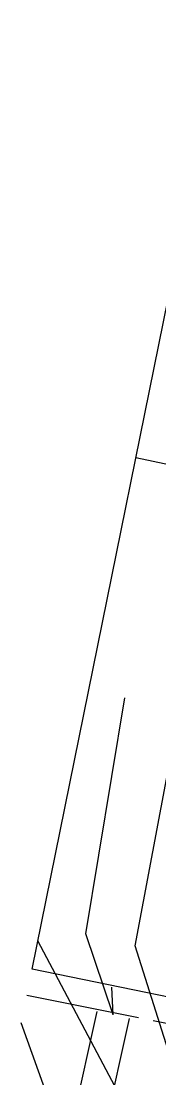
# Model space of a CAD drawing. Header units: metres. Extents: x 3206 to 3701, y 9896 to 11410.
# Drawn here: x 3261.61 to 3266.23, y 10421.82 to 10457.18 of the extents above; entities that cross this region are included whole.
import ezdxf

# ---------------------------------------------------------------- set-up
doc = ezdxf.new("R2010")
doc.units = ezdxf.units.M
for name, color, linetype in [('BUILDING', 7, 'Continuous'), ('ELECTR_CABLE', 7, 'Continuous'), ('HEAT', 7, 'Continuous'), ('SEWER', 7, 'Continuous'), ('WATER_PIPELINE', 7, 'Continuous')]:
    doc.layers.add(name, color=color, linetype=linetype)

msp = doc.modelspace()

# ---------------------------------------------------------------- linework, layer by layer
at = {"layer": 'BUILDING'}
msp.add_lwpolyline([(3276.487, 10455.523), (3269.993, 10423.844), (3261.977, 10425.487), (3268.396, 10457.182)], close=True, dxfattribs=at)
at = {"layer": 'ELECTR_CABLE'}
for points in [[(3265.526, 10423.859), (3261.799, 10424.611)], [(3269.783, 10422.766), (3269.814, 10422.993), (3266.016, 10423.76)]]:
    msp.add_lwpolyline(points, dxfattribs=at)
at = {"layer": 'HEAT'}
for points in [[(3264.682, 10423.958), (3263.765, 10426.674), (3265.068, 10434.56)], [(3264.682, 10423.958), (3264.631, 10424.89)], [(3261.782, 10413.379), (3264.145, 10424.076)], [(3262.856, 10413.142), (3265.219, 10423.839)]]:
    msp.add_lwpolyline(points, dxfattribs=at)
at = {"layer": 'SEWER'}
for points in [[(3266.02, 10419.14), (3262.169, 10426.439)], [(3265.45, 10412.97), (3261.614, 10423.697)]]:
    msp.add_lwpolyline(points, dxfattribs=at)
at = {"layer": 'WATER_PIPELINE'}
for points in [[(3276.91, 10425.57), (3272.58, 10441.071), (3265.439, 10442.582)], [(3269.192, 10414.286), (3265.413, 10426.265), (3266.864, 10434.038)]]:
    msp.add_lwpolyline(points, dxfattribs=at)

doc.saveas('drawing.dxf')
